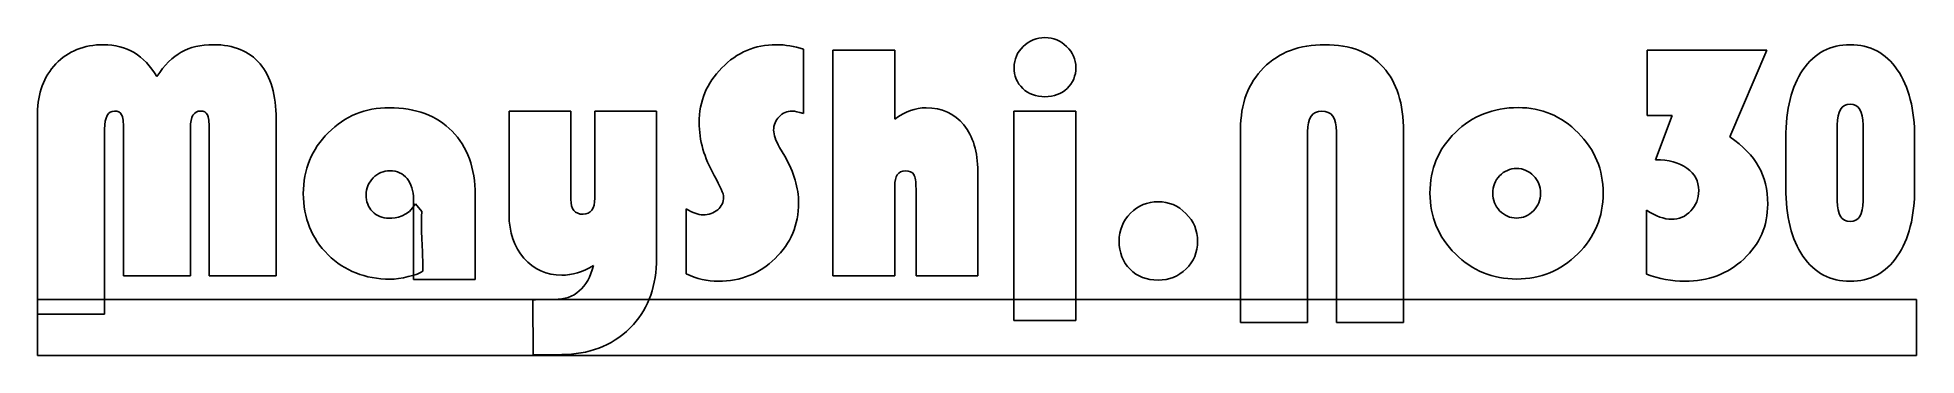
# Model space of a CAD drawing. Extents: x 0 to 242, y 0 to 41.
import ezdxf

# ---------------------------------------------------------------- set-up
doc = ezdxf.new("R2010")
doc.units = 0
doc.layers.get('0').update_dxf_attribs({"linetype": 'CONTINUOUS'})

msp = doc.modelspace()

# ---------------------------------------------------------------- linework, layer by layer
at = {"color": 7}
for p, q in [((98.824669, 39.505291), (98.824709, 39.506405)), ((98.824709, 39.506405), (98.824709, 31.216011)), ((102.639579, 10.287611), (102.639579, 39.378776)), ((102.639579, 39.378776), (110.610359, 39.378544)), ((110.610359, 39.378544), (110.610359, 30.491371)), ((130.004469, 41.019566), (130.004469, 41.019566)), ((207.730099, 39.378544), (223.138819, 39.378544)), ((207.730119, 30.981041), (207.730099, 39.378544)), ((223.138819, 39.378544), (218.386199, 28.189681)), ((60.845864, 18.176971), (60.845864, 31.539701)), ((60.845864, 31.539701), (68.816639, 31.539701)), ((68.816639, 31.539701), (68.816639, 20.116381)), ((71.906909, 20.308221), (71.906909, 31.539701)), ((71.906909, 31.539701), (79.877659, 31.539701)), ((79.877659, 31.539701), (79.877659, 12.571841)), ((125.997769, 4.490501), (125.997769, 31.535611)), ((125.997769, 31.535611), (133.968539, 31.535611)), ((133.968539, 31.535611), (133.968539, 4.490501)), ((191.063949, 31.983221), (191.063949, 31.983221)), ((0, 5.342961), (0, 31.258581)), ((8.652703, 29.213081), (8.652703, 5.343371)), ((11.08229, 10.287521), (11.08229, 29.212801)), ((19.735044, 29.361881), (19.735044, 10.287521)), ((22.143381, 10.287191), (22.143381, 29.212481)), ((30.796145, 30.512541), (30.796145, 10.287191)), ((155.238119, 4.234781), (155.238119, 29.170001)), ((210.948259, 30.981041), (207.730119, 30.981041)), ((208.795719, 25.248041), (210.948259, 30.981041)), ((232.245249, 29.745421), (232.245249, 19.941861)), ((232.245249, 29.745421), (232.245249, 29.745421)), ((235.579639, 19.941861), (235.579639, 29.745421)), ((95.755729, 26.846591), (96.416419, 25.695741)), ((163.890869, 28.871611), (163.890869, 4.234781)), ((167.620509, 4.234781), (167.620509, 28.871611)), ((176.273269, 28.871611), (176.273269, 4.234781)), ((225.593579, 21.646811), (225.593579, 28.040511)), ((242.231319, 28.040511), (242.231319, 21.646811)), ((110.610349, 21.838791), (110.610349, 10.287611)), ((121.330399, 23.756751), (121.330399, 10.287431)), ((190.850769, 24.119021), (190.850849, 24.119021)), ((48.506542, 9.805421), (48.506542, 20.133881)), ((48.772984, 19.579451), (49.572194, 18.556561)), ((56.477306, 20.709301), (56.477306, 9.805421)), ((113.359629, 10.287431), (113.359629, 21.518951)), ((144.603329, 19.835261), (144.603329, 19.835261)), ((225.593579, 21.646811), (225.593579, 21.646811)), ((83.693039, 10.521281), (83.693039, 18.939541)), ((207.623529, 10.500021), (207.623529, 18.726481)), ((19.735044, 10.287521), (11.08229, 10.287521)), ((30.796145, 10.287191), (22.143381, 10.287191)), ((56.477306, 9.805421), (48.506542, 9.805421)), ((110.610349, 10.287611), (102.639579, 10.287611)), ((121.330399, 10.287431), (113.359629, 10.287431)), ((8.652703, 5.343371), (0, 5.342961)), ((0.001699, 7.221731), (242.458609, 7.221731)), ((0.001699, 0.000001), (0.001699, 7.221731)), ((63.937049, 0.082271), (63.915249, 7.189981)), ((242.458609, 7.221731), (242.458609, 0.000001)), ((133.968539, 4.490501), (125.997769, 4.490501)), ((163.890869, 4.234781), (155.238119, 4.234781)), ((176.273269, 4.234781), (167.620509, 4.234781)), ((242.458609, 0.000001), (0.001699, 0.000001)), ((63.936559, 0.083691), (63.937049, 0.082271))]:
    msp.add_line(p, q, dxfattribs=at)
for points in [[(2.365651, 37.630921), (3.942762, 39.27905), (5.988728, 40.103183), (8.503574, 40.103183)], [(8.503574, 40.103183), (11.487281, 40.103183), (13.781893, 38.732089), (15.387413, 35.989951)], [(15.387413, 35.989951), (16.367727, 37.467501), (17.419182, 38.518991), (18.541624, 39.144086)], [(18.541624, 39.144086), (19.664066, 39.783344), (21.049352, 40.10295), (22.697501, 40.10295)], [(22.697501, 40.10295), (25.311799, 40.10295), (27.315145, 39.279143), (28.707544, 37.630741)], [(88.296439, 37.118551), (90.257152, 39.107686), (92.594389, 40.102254), (95.308149, 40.102254)], [(95.308149, 40.102254), (96.501629, 40.102254), (97.673802, 39.903266), (98.824669, 39.505291)], [(126.019079, 37.183361), (126.019079, 38.220601), (126.409859, 39.115719), (127.191249, 39.868724)], [(127.191249, 39.868724), (127.986909, 40.635798), (128.924649, 41.019566), (130.004469, 41.019566)], [(130.004469, 41.019566), (131.084289, 41.019566), (132.014919, 40.636076), (132.796369, 39.868724)], [(132.796369, 39.868724), (133.592019, 39.116044), (133.989849, 38.220601), (133.989849, 37.183361)], [(158.200509, 37.119431), (160.189649, 39.108615), (162.832359, 40.103183), (166.128649, 40.103183)], [(166.128649, 40.103183), (169.410729, 40.103183), (171.918479, 39.137075), (173.651869, 37.204721)], [(227.816509, 36.863761), (229.309856, 39.023376), (231.338989, 40.103183), (233.903909, 40.103183)], [(233.903909, 40.103183), (236.468816, 40.103183), (238.497946, 39.023376), (239.991299, 36.863761)], [(0, 31.258581), (0, 33.858651), (0.788541, 35.982801), (2.365651, 37.630921)], [(28.707544, 37.630741), (30.099943, 35.982611), (30.796145, 33.609891), (30.796145, 30.512541)], [(85.376669, 30.042931), (85.376669, 32.785084), (86.349926, 35.143624), (88.296439, 37.118551)], [(127.127319, 34.455431), (126.388479, 35.165821), (126.019079, 36.075101), (126.019079, 37.183361)], [(133.989849, 37.183361), (133.989849, 36.075101), (133.613319, 35.165821), (132.860299, 34.455431)], [(155.238119, 29.170001), (155.238119, 32.480601), (156.225539, 35.130341), (158.200509, 37.119431)], [(173.651869, 37.204721), (175.399479, 35.272411), (176.273269, 32.494711), (176.273269, 28.871611)], [(225.593579, 28.040511), (225.593579, 31.763058), (226.334556, 34.704141), (227.816509, 36.863761)], [(239.991299, 36.863761), (241.484646, 34.704141), (242.231319, 31.763058), (242.231319, 28.040511)], [(130.004469, 33.389831), (128.839409, 33.389831), (127.880349, 33.744531), (127.127319, 34.455431)], [(132.860299, 34.455431), (132.121459, 33.745041), (131.169539, 33.389831), (130.004469, 33.389831)], [(9.931439, 31.536031), (9.078976, 31.536031), (8.652703, 30.761711), (8.652703, 29.213081)], [(10.847832, 31.066931), (10.691511, 31.379381), (10.386018, 31.536031), (9.931439, 31.536031)], [(21.01377, 31.535751), (20.161308, 31.535751), (19.735044, 30.810931), (19.735044, 29.361881)], [(21.908923, 31.066601), (21.766855, 31.379061), (21.468466, 31.535751), (21.01377, 31.535751)], [(37.509451, 28.743981), (39.669076, 30.889481), (42.290478, 31.962191), (45.373655, 31.962191)], [(45.373655, 31.962191), (48.81202, 31.962191), (51.518667, 30.953831), (53.493595, 28.935771)], [(97.375469, 31.535431), (96.721929, 31.535431), (96.160709, 31.293821), (95.691809, 30.810601)], [(98.824709, 31.216011), (98.199549, 31.428958), (97.716469, 31.535431), (97.375469, 31.535431)], [(110.610359, 30.491371), (111.960132, 31.471758), (113.309906, 31.961951), (114.659679, 31.961951)], [(114.659679, 31.961951), (116.705652, 31.961951), (118.325379, 31.223108), (119.518859, 29.745421)], [(165.723719, 31.535611), (164.501819, 31.535611), (163.890869, 30.647921), (163.890869, 28.871611)], [(167.620509, 28.871611), (167.620509, 30.647601), (166.988269, 31.535611), (165.723719, 31.535611)], [(182.965309, 28.786371), (185.153362, 30.917604), (187.852909, 31.983221), (191.063949, 31.983221)], [(191.063949, 31.983221), (194.076076, 31.983221), (196.654849, 30.896294), (198.800269, 28.722441)], [(233.903909, 32.409421), (232.798136, 32.409421), (232.245249, 31.521421), (232.245249, 29.745421)], [(235.579639, 29.745421), (235.579639, 31.521421), (235.021062, 32.409421), (233.903909, 32.409421)], [(11.08229, 29.212801), (11.08229, 30.136621), (11.00392, 30.754291), (10.847832, 31.066931)], [(22.143381, 29.212481), (22.143381, 30.150731), (22.065011, 30.768211), (21.908923, 31.066601)], [(87.316069, 23.222981), (86.023136, 25.496281), (85.376669, 27.769598), (85.376669, 30.042931)], [(95.691809, 30.810601), (95.222962, 30.327388), (94.988539, 29.744894), (94.988539, 29.063121)], [(119.518859, 29.745421), (120.726552, 28.267821), (121.330399, 26.271598), (121.330399, 23.756751)], [(34.2913, 20.901051), (34.2913, 23.984201), (35.364019, 26.598481), (37.509451, 28.743981)], [(53.493595, 28.935771), (55.482734, 26.932431), (56.477306, 24.190291), (56.477306, 20.709301)], [(94.988539, 29.063121), (94.988539, 28.480241), (95.244269, 27.741398), (95.755729, 26.846591)], [(179.683219, 20.943531), (179.683219, 24.055091), (180.777249, 26.669371), (182.965309, 28.786371)], [(198.800269, 28.722441), (200.959909, 26.562821), (202.039729, 23.969851), (202.039729, 20.943531)], [(218.386199, 28.189681), (220.091172, 27.038781), (221.327279, 25.774254), (222.094519, 24.396101)], [(96.416419, 25.695741), (97.609906, 23.621334), (98.206649, 21.617978), (98.206649, 19.685671)], [(212.845039, 24.161091), (211.836259, 24.885724), (210.486486, 25.248041), (208.795719, 25.248041)], [(222.094519, 24.396101), (222.875966, 23.032094), (223.266689, 21.412351), (223.266689, 19.536871)], [(43.306313, 22.903741), (42.695422, 22.292341), (42.389925, 21.568031), (42.389925, 20.729921)], [(45.480159, 23.820361), (44.641922, 23.820361), (43.917265, 23.515331), (43.306313, 22.903741)], [(47.67532, 22.819201), (47.13536, 23.486311), (46.403674, 23.820361), (45.480159, 23.820361)], [(48.506542, 20.133881), (48.506542, 21.256361), (48.22951, 22.151391), (47.67532, 22.819201)], [(88.530869, 20.431111), (88.530869, 20.857284), (88.125936, 21.787908), (87.316069, 23.222981)], [(111.953009, 23.820871), (111.057902, 23.820871), (110.610349, 23.160178), (110.610349, 21.838791)], [(113.061239, 23.351721), (112.876552, 23.664488), (112.507142, 23.820871), (111.953009, 23.820871)], [(113.359629, 21.518951), (113.359629, 22.428278), (113.260166, 23.039201), (113.061239, 23.351721)], [(188.676999, 23.180771), (188.080232, 22.569724), (187.781849, 21.816688), (187.781849, 20.921661)], [(190.850849, 24.119021), (189.998362, 24.119021), (189.273746, 23.806271), (188.676999, 23.180771)], [(193.045929, 23.180771), (192.449162, 23.806271), (191.717442, 24.119021), (190.850769, 24.119021)], [(193.941079, 20.921661), (193.941079, 21.816754), (193.642696, 22.569791), (193.045929, 23.180771)], [(214.358209, 21.283981), (214.358209, 22.491681), (213.853819, 23.450718), (212.845039, 24.161091)], [(37.488127, 12.994191), (35.356915, 15.097021), (34.2913, 17.732661), (34.2913, 20.901051)], [(42.389925, 20.729921), (42.389925, 19.849381), (42.666957, 19.124371), (43.221147, 18.556051)], [(45.331049, 17.703411), (46.253421, 17.703411), (47.851377, 17.935551), (48.772984, 19.579451)], [(68.816639, 20.116381), (68.816639, 18.851791), (69.342359, 18.219541), (70.393739, 18.219541)], [(70.393739, 18.219541), (71.402509, 18.219541), (71.906909, 18.915491), (71.906909, 20.308221)], [(87.763669, 18.790041), (88.275136, 19.230641), (88.530869, 19.777664), (88.530869, 20.431111)], [(98.206649, 19.685671), (98.206649, 16.858311), (97.197872, 14.464238), (95.180319, 12.503451)], [(141.044189, 18.343461), (142.024549, 19.337994), (143.210929, 19.835261), (144.603329, 19.835261)], [(144.603329, 19.835261), (145.995722, 19.835261), (147.189202, 19.330874), (148.183769, 18.322101)], [(182.965309, 13.100601), (180.777249, 15.274454), (179.683219, 17.888764), (179.683219, 20.943531)], [(187.781849, 20.921661), (187.781849, 20.040748), (188.080232, 19.287711), (188.676999, 18.662551)], [(193.024689, 18.662551), (193.635616, 19.288051), (193.941079, 20.041088), (193.941079, 20.921661)], [(202.039729, 20.943531), (202.039729, 17.874524), (200.945702, 15.260214), (198.757649, 13.100601)], [(213.335209, 18.641241), (214.017209, 19.351674), (214.358209, 20.232588), (214.358209, 21.283981)], [(223.266689, 19.536871), (223.266689, 16.737891), (222.236599, 14.372248), (220.176419, 12.439941)], [(227.816509, 12.802211), (226.334556, 14.976064), (225.593579, 17.924264), (225.593579, 21.646811)], [(232.245249, 19.941861), (232.245249, 18.165794), (232.798136, 17.277761), (233.903909, 17.277761)], [(233.903909, 17.277761), (235.021062, 17.277761), (235.579639, 18.165794), (235.579639, 19.941861)], [(242.231319, 21.646811), (242.231319, 17.924264), (241.484646, 14.976064), (239.991299, 12.802211)], [(43.221147, 18.556051), (43.775332, 17.987961), (44.478595, 17.703411), (45.331049, 17.703411)], [(49.572194, 18.556561), (49.471168, 15.098881), (49.730047, 13.598211), (49.731997, 10.862851)], [(62.763959, 12.550571), (61.485229, 14.028171), (60.845864, 15.903651), (60.845864, 18.176971)], [(83.693039, 18.939541), (84.517112, 18.413701), (85.248829, 18.150781), (85.888189, 18.150781)], [(85.888189, 18.150781), (86.641222, 18.150781), (87.266382, 18.363868), (87.763669, 18.790041)], [(139.573639, 14.741621), (139.573639, 16.162454), (140.063822, 17.363068), (141.044189, 18.343461)], [(148.183769, 18.322101), (149.192549, 17.313328), (149.696939, 16.112748), (149.696939, 14.720361)], [(188.676999, 18.662551), (189.287926, 18.037764), (190.012542, 17.725371), (190.850849, 17.725371)], [(190.850849, 17.725371), (191.703329, 17.725371), (192.427942, 18.037764), (193.024689, 18.662551)], [(207.623529, 18.726481), (208.859636, 17.959254), (209.932352, 17.575641), (210.841679, 17.575641)], [(210.841679, 17.575641), (211.836246, 17.575641), (212.667422, 17.930841), (213.335209, 18.641241)], [(140.980249, 11.118521), (140.042509, 12.070534), (139.573639, 13.278234), (139.573639, 14.741621)], [(149.696939, 14.720361), (149.696939, 13.327908), (149.199656, 12.141534), (148.205089, 11.161241)], [(45.48021, 9.840051), (42.28349, 9.872551), (39.619353, 10.891401), (37.488127, 12.994191)], [(67.644459, 10.355391), (65.669529, 10.355391), (64.042689, 11.087421), (62.763959, 12.550571)], [(79.877659, 12.571841), (79.877659, 9.034031), (78.883119, 6.178231), (76.893959, 4.004411)], [(95.180319, 12.503451), (93.176972, 10.542764), (90.726066, 9.562421), (87.827599, 9.562421)], [(190.872129, 9.861181), (187.788969, 9.861181), (185.153362, 10.940988), (182.965309, 13.100601)], [(198.757649, 13.100601), (196.583809, 10.940988), (193.955302, 9.861181), (190.872129, 9.861181)], [(220.176419, 12.439941), (218.116246, 10.521841), (215.580096, 9.562791), (212.567969, 9.562791)], [(233.903909, 9.562791), (231.338989, 9.562791), (229.309856, 10.642598), (227.816509, 12.802211)], [(239.991299, 12.802211), (238.497946, 10.642598), (236.468816, 9.562791), (233.903909, 9.562791)], [(49.731997, 10.862851), (49.078421, 10.387521), (46.744772, 9.829651), (45.48021, 9.840051)], [(66.706719, 7.222481), (69.292609, 7.222481), (70.969159, 8.678811), (71.736399, 11.591521)], [(71.736399, 11.591521), (70.344009, 10.767721), (68.980029, 10.355391), (67.644459, 10.355391)], [(87.827599, 9.562421), (86.435206, 9.562421), (85.057019, 9.882041), (83.693039, 10.521281)], [(144.603329, 9.712001), (143.139889, 9.712001), (141.932196, 10.180841), (140.980249, 11.118521)], [(148.205089, 11.161241), (147.210516, 10.195081), (146.009929, 9.712001), (144.603329, 9.712001)], [(212.567969, 9.562791), (210.905616, 9.562791), (209.257469, 9.875201), (207.623529, 10.500021)], [(63.915249, 7.189981), (63.915249, 7.189981), (65.896859, 7.222481), (66.706719, 7.222481)], [(76.893959, 4.004411), (74.521199, 1.418451), (71.646659, 0.299461), (68.283819, 0.125491)], [(68.283819, 0.125491), (66.807599, 0.053491), (63.936559, 0.083691), (63.936559, 0.083691)]]:
    msp.add_open_spline(points, degree=3, dxfattribs=at)

doc.saveas('drawing.dxf')
